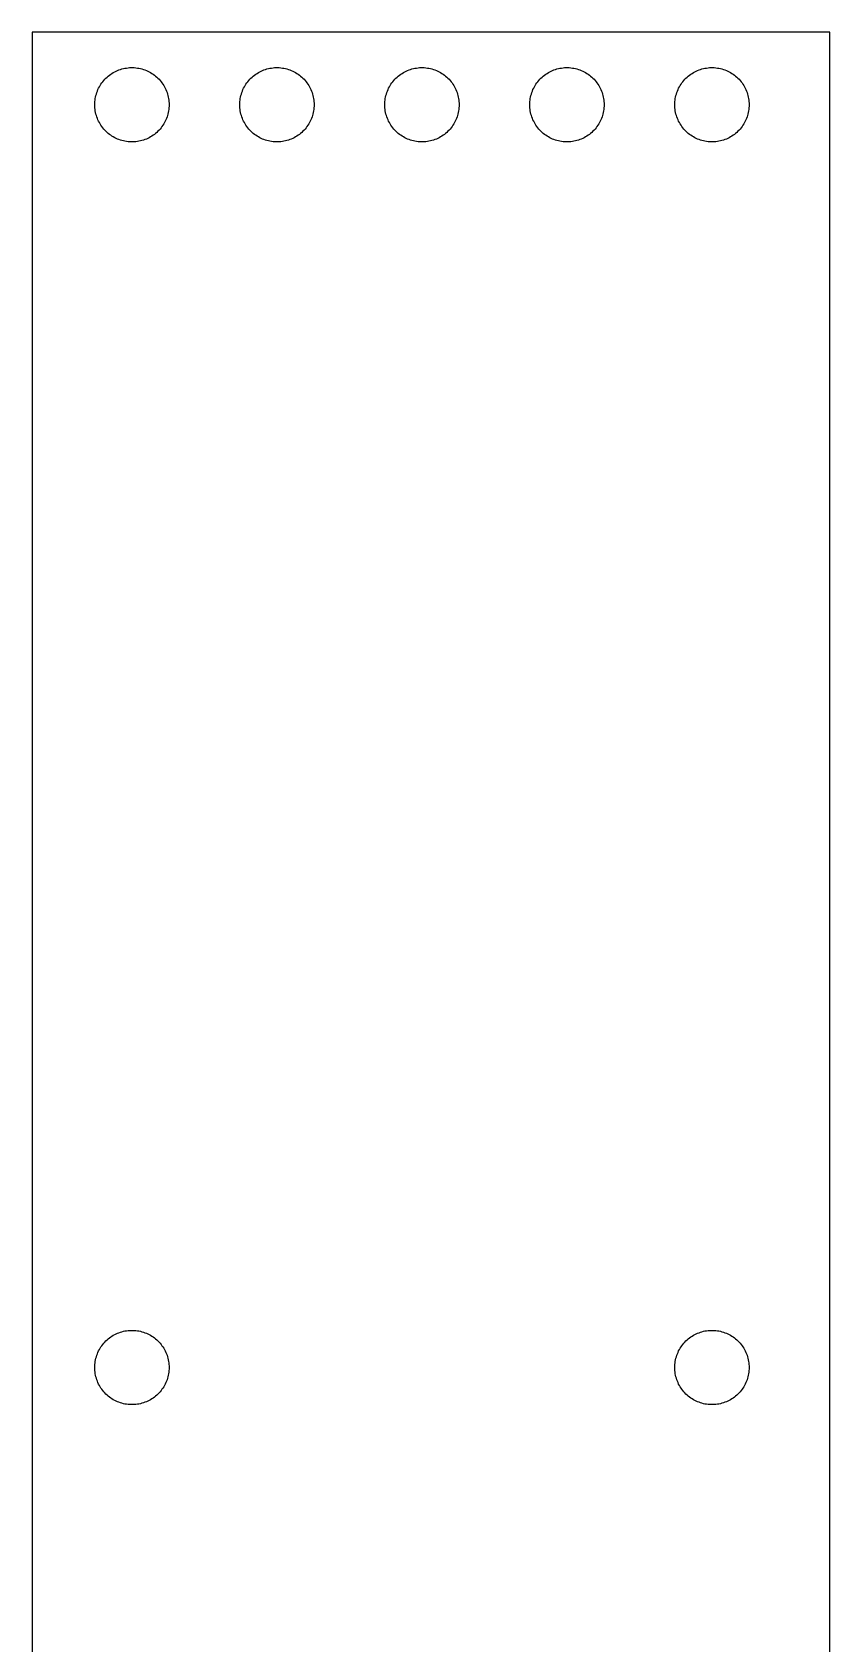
# Model space of a CAD drawing. Header units: metres. Extents: x -0.85 to 0.89, y -1 to 6.
# Drawn here: x -0.846 to 0.886, y 2.5 to 6 of the extents above; entities that cross this region are included whole.
import ezdxf

# ---------------------------------------------------------------- set-up
doc = ezdxf.new("R2010")
doc.units = ezdxf.units.M

msp = doc.modelspace()

# ---------------------------------------------------------------- linework, layer by layer
for p, q in [((0.8858, 6), (-0.8465, 6)), ((-0.8465, 6), (-0.8465, -1)), ((0.8858, -1), (0.8858, 6)), ((-0.6673, 5.914), (-0.6643, 5.9155)), ((-0.6643, 5.9155), (-0.6612, 5.9169)), ((-0.6612, 5.9169), (-0.6581, 5.9181)), ((-0.6581, 5.9181), (-0.6548, 5.9193)), ((-0.6548, 5.9193), (-0.6516, 5.9202)), ((-0.6516, 5.9202), (-0.6483, 5.9211)), ((-0.6483, 5.9211), (-0.645, 5.9218)), ((-0.645, 5.9218), (-0.6417, 5.9223)), ((-0.6417, 5.9223), (-0.6384, 5.9228)), ((-0.6384, 5.9228), (-0.635, 5.9231)), ((-0.635, 5.9231), (-0.6316, 5.9232)), ((-0.6316, 5.9232), (-0.6282, 5.9232)), ((-0.6282, 5.9232), (-0.6248, 5.9231)), ((-0.6248, 5.9231), (-0.6215, 5.9228)), ((-0.6215, 5.9228), (-0.6181, 5.9223)), ((-0.6181, 5.9223), (-0.6148, 5.9218)), ((-0.6148, 5.9218), (-0.6115, 5.9211)), ((-0.6115, 5.9211), (-0.6082, 5.9202)), ((-0.6082, 5.9202), (-0.605, 5.9193)), ((-0.605, 5.9193), (-0.6018, 5.9181)), ((-0.6018, 5.9181), (-0.5986, 5.9169)), ((-0.5986, 5.9169), (-0.5956, 5.9155)), ((-0.5956, 5.9155), (-0.5925, 5.914)), ((-0.3523, 5.914), (-0.3493, 5.9155)), ((-0.3493, 5.9155), (-0.3462, 5.9169)), ((-0.3462, 5.9169), (-0.3431, 5.9181)), ((-0.3431, 5.9181), (-0.3399, 5.9193)), ((-0.3399, 5.9193), (-0.3367, 5.9202)), ((-0.3367, 5.9202), (-0.3334, 5.9211)), ((-0.3334, 5.9211), (-0.3301, 5.9218)), ((-0.3301, 5.9218), (-0.3267, 5.9223)), ((-0.3267, 5.9223), (-0.3234, 5.9228)), ((-0.3234, 5.9228), (-0.32, 5.9231)), ((-0.32, 5.9231), (-0.3166, 5.9232)), ((-0.3166, 5.9232), (-0.3133, 5.9232)), ((-0.3133, 5.9232), (-0.3099, 5.9231)), ((-0.3099, 5.9231), (-0.3065, 5.9228)), ((-0.3065, 5.9228), (-0.3032, 5.9223)), ((-0.3032, 5.9223), (-0.2998, 5.9218)), ((-0.2998, 5.9218), (-0.2965, 5.9211)), ((-0.2965, 5.9211), (-0.2932, 5.9202)), ((-0.2932, 5.9202), (-0.29, 5.9193)), ((-0.29, 5.9193), (-0.2868, 5.9181)), ((-0.2868, 5.9181), (-0.2837, 5.9169)), ((-0.2837, 5.9169), (-0.2806, 5.9155)), ((-0.2806, 5.9155), (-0.2776, 5.914)), ((-0.0374, 5.914), (-0.0344, 5.9155)), ((-0.0344, 5.9155), (-0.0313, 5.9169)), ((-0.0313, 5.9169), (-0.0281, 5.9181)), ((-0.0281, 5.9181), (-0.0249, 5.9193)), ((-0.0249, 5.9193), (-0.0217, 5.9202)), ((-0.0217, 5.9202), (-0.0184, 5.9211)), ((-0.0184, 5.9211), (-0.0151, 5.9218)), ((-0.0151, 5.9218), (-0.0118, 5.9223)), ((-0.0118, 5.9223), (-0.0084, 5.9228)), ((-0.0084, 5.9228), (-0.0051, 5.9231)), ((-0.0051, 5.9231), (-0.0017, 5.9232)), ((-0.0017, 5.9232), (0.0017, 5.9232)), ((0.0017, 5.9232), (0.0051, 5.9231)), ((0.0051, 5.9231), (0.0084, 5.9228)), ((0.0084, 5.9228), (0.0118, 5.9223)), ((0.0118, 5.9223), (0.0151, 5.9218)), ((0.0151, 5.9218), (0.0184, 5.9211)), ((0.0184, 5.9211), (0.0217, 5.9202)), ((0.0217, 5.9202), (0.0249, 5.9193)), ((0.0249, 5.9193), (0.0281, 5.9181)), ((0.0281, 5.9181), (0.0313, 5.9169)), ((0.0313, 5.9169), (0.0344, 5.9155)), ((0.0344, 5.9155), (0.0374, 5.914)), ((0.2776, 5.914), (0.2806, 5.9155)), ((0.2806, 5.9155), (0.2837, 5.9169)), ((0.2837, 5.9169), (0.2868, 5.9181)), ((0.2868, 5.9181), (0.29, 5.9193)), ((0.29, 5.9193), (0.2932, 5.9202)), ((0.2932, 5.9202), (0.2965, 5.9211)), ((0.2965, 5.9211), (0.2998, 5.9218)), ((0.2998, 5.9218), (0.3032, 5.9223)), ((0.3032, 5.9223), (0.3065, 5.9228)), ((0.3065, 5.9228), (0.3099, 5.9231)), ((0.3099, 5.9231), (0.3133, 5.9232)), ((0.3133, 5.9232), (0.3166, 5.9232)), ((0.3166, 5.9232), (0.32, 5.9231)), ((0.32, 5.9231), (0.3234, 5.9228)), ((0.3234, 5.9228), (0.3267, 5.9223)), ((0.3267, 5.9223), (0.3301, 5.9218)), ((0.3301, 5.9218), (0.3334, 5.9211)), ((0.3334, 5.9211), (0.3367, 5.9202)), ((0.3367, 5.9202), (0.3399, 5.9193)), ((0.3399, 5.9193), (0.3431, 5.9181)), ((0.3431, 5.9181), (0.3462, 5.9169)), ((0.3462, 5.9169), (0.3493, 5.9155)), ((0.3493, 5.9155), (0.3523, 5.914)), ((0.5925, 5.914), (0.5956, 5.9155)), ((0.5956, 5.9155), (0.5986, 5.9169)), ((0.5986, 5.9169), (0.6018, 5.9181)), ((0.6018, 5.9181), (0.605, 5.9193)), ((0.605, 5.9193), (0.6082, 5.9202)), ((0.6082, 5.9202), (0.6115, 5.9211)), ((0.6115, 5.9211), (0.6148, 5.9218)), ((0.6148, 5.9218), (0.6181, 5.9223)), ((0.6181, 5.9223), (0.6215, 5.9228)), ((0.6215, 5.9228), (0.6248, 5.9231)), ((0.6248, 5.9231), (0.6282, 5.9232)), ((0.6282, 5.9232), (0.6316, 5.9232)), ((0.6316, 5.9232), (0.635, 5.9231)), ((0.635, 5.9231), (0.6384, 5.9228)), ((0.6384, 5.9228), (0.6417, 5.9223)), ((0.6417, 5.9223), (0.645, 5.9218)), ((0.645, 5.9218), (0.6483, 5.9211)), ((0.6483, 5.9211), (0.6516, 5.9202)), ((0.6516, 5.9202), (0.6548, 5.9193)), ((0.6548, 5.9193), (0.6581, 5.9181)), ((0.6581, 5.9181), (0.6612, 5.9169)), ((0.6612, 5.9169), (0.6643, 5.9155)), ((0.6643, 5.9155), (0.6673, 5.914)), ((-0.7022, 5.8784), (-0.7006, 5.8814)), ((-0.7006, 5.8814), (-0.6989, 5.8843)), ((-0.6989, 5.8843), (-0.6971, 5.8872)), ((-0.6971, 5.8872), (-0.6952, 5.8899)), ((-0.6952, 5.8899), (-0.6932, 5.8926)), ((-0.6932, 5.8926), (-0.691, 5.8952)), ((-0.691, 5.8952), (-0.6888, 5.8978)), ((-0.6888, 5.8978), (-0.6864, 5.9002)), ((-0.6864, 5.9002), (-0.6839, 5.9025)), ((-0.6839, 5.9025), (-0.6814, 5.9047)), ((-0.6814, 5.9047), (-0.6787, 5.9068)), ((-0.6787, 5.9068), (-0.676, 5.9088)), ((-0.676, 5.9088), (-0.6732, 5.9107)), ((-0.6732, 5.9107), (-0.6703, 5.9124)), ((-0.6703, 5.9124), (-0.6673, 5.914)), ((-0.5925, 5.914), (-0.5896, 5.9124)), ((-0.5896, 5.9124), (-0.5867, 5.9107)), ((-0.5867, 5.9107), (-0.5838, 5.9088)), ((-0.5838, 5.9088), (-0.5811, 5.9068)), ((-0.5811, 5.9068), (-0.5785, 5.9047)), ((-0.5785, 5.9047), (-0.5759, 5.9025)), ((-0.5759, 5.9025), (-0.5734, 5.9002)), ((-0.5734, 5.9002), (-0.5711, 5.8978)), ((-0.5711, 5.8978), (-0.5688, 5.8952)), ((-0.5688, 5.8952), (-0.5667, 5.8926)), ((-0.5667, 5.8926), (-0.5646, 5.8899)), ((-0.5646, 5.8899), (-0.5627, 5.8872)), ((-0.5627, 5.8872), (-0.5609, 5.8843)), ((-0.5609, 5.8843), (-0.5592, 5.8814)), ((-0.5592, 5.8814), (-0.5576, 5.8784)), ((-0.3873, 5.8784), (-0.3857, 5.8814)), ((-0.3857, 5.8814), (-0.384, 5.8843)), ((-0.384, 5.8843), (-0.3822, 5.8872)), ((-0.3822, 5.8872), (-0.3802, 5.8899)), ((-0.3802, 5.8899), (-0.3782, 5.8926)), ((-0.3782, 5.8926), (-0.3761, 5.8952)), ((-0.3761, 5.8952), (-0.3738, 5.8978)), ((-0.3738, 5.8978), (-0.3714, 5.9002)), ((-0.3714, 5.9002), (-0.369, 5.9025)), ((-0.369, 5.9025), (-0.3664, 5.9047)), ((-0.3664, 5.9047), (-0.3638, 5.9068)), ((-0.3638, 5.9068), (-0.361, 5.9088)), ((-0.361, 5.9088), (-0.3582, 5.9107)), ((-0.3582, 5.9107), (-0.3553, 5.9124)), ((-0.3553, 5.9124), (-0.3523, 5.914)), ((-0.2776, 5.914), (-0.2746, 5.9124)), ((-0.2746, 5.9124), (-0.2717, 5.9107)), ((-0.2717, 5.9107), (-0.2689, 5.9088)), ((-0.2689, 5.9088), (-0.2662, 5.9068)), ((-0.2662, 5.9068), (-0.2635, 5.9047)), ((-0.2635, 5.9047), (-0.261, 5.9025)), ((-0.261, 5.9025), (-0.2585, 5.9002)), ((-0.2585, 5.9002), (-0.2561, 5.8978)), ((-0.2561, 5.8978), (-0.2539, 5.8952)), ((-0.2539, 5.8952), (-0.2517, 5.8926)), ((-0.2517, 5.8926), (-0.2497, 5.8899)), ((-0.2497, 5.8899), (-0.2477, 5.8872)), ((-0.2477, 5.8872), (-0.2459, 5.8843)), ((-0.2459, 5.8843), (-0.2442, 5.8814)), ((-0.2442, 5.8814), (-0.2427, 5.8784)), ((-0.0723, 5.8784), (-0.0707, 5.8814)), ((-0.0707, 5.8814), (-0.069, 5.8843)), ((-0.069, 5.8843), (-0.0672, 5.8872)), ((-0.0672, 5.8872), (-0.0653, 5.8899)), ((-0.0653, 5.8899), (-0.0632, 5.8926)), ((-0.0632, 5.8926), (-0.0611, 5.8952)), ((-0.0611, 5.8952), (-0.0588, 5.8978)), ((-0.0588, 5.8978), (-0.0565, 5.9002)), ((-0.0565, 5.9002), (-0.054, 5.9025)), ((-0.054, 5.9025), (-0.0514, 5.9047)), ((-0.0514, 5.9047), (-0.0488, 5.9068)), ((-0.0488, 5.9068), (-0.0461, 5.9088)), ((-0.0461, 5.9088), (-0.0432, 5.9107)), ((-0.0432, 5.9107), (-0.0403, 5.9124)), ((-0.0403, 5.9124), (-0.0374, 5.914)), ((0.0374, 5.914), (0.0403, 5.9124)), ((0.0403, 5.9124), (0.0432, 5.9107)), ((0.0432, 5.9107), (0.0461, 5.9088)), ((0.0461, 5.9088), (0.0488, 5.9068)), ((0.0488, 5.9068), (0.0514, 5.9047)), ((0.0514, 5.9047), (0.054, 5.9025)), ((0.054, 5.9025), (0.0565, 5.9002)), ((0.0565, 5.9002), (0.0588, 5.8978)), ((0.0588, 5.8978), (0.0611, 5.8952)), ((0.0611, 5.8952), (0.0632, 5.8926)), ((0.0632, 5.8926), (0.0653, 5.8899)), ((0.0653, 5.8899), (0.0672, 5.8872)), ((0.0672, 5.8872), (0.069, 5.8843)), ((0.069, 5.8843), (0.0707, 5.8814)), ((0.0707, 5.8814), (0.0723, 5.8784)), ((0.2427, 5.8784), (0.2442, 5.8814)), ((0.2442, 5.8814), (0.2459, 5.8843)), ((0.2459, 5.8843), (0.2477, 5.8872)), ((0.2477, 5.8872), (0.2497, 5.8899)), ((0.2497, 5.8899), (0.2517, 5.8926)), ((0.2517, 5.8926), (0.2539, 5.8952)), ((0.2539, 5.8952), (0.2561, 5.8978)), ((0.2561, 5.8978), (0.2585, 5.9002)), ((0.2585, 5.9002), (0.2609, 5.9025)), ((0.2609, 5.9025), (0.2635, 5.9047)), ((0.2635, 5.9047), (0.2662, 5.9068)), ((0.2662, 5.9068), (0.2689, 5.9088)), ((0.2689, 5.9088), (0.2717, 5.9107)), ((0.2717, 5.9107), (0.2746, 5.9124)), ((0.2746, 5.9124), (0.2776, 5.914)), ((0.3523, 5.914), (0.3553, 5.9124)), ((0.3553, 5.9124), (0.3582, 5.9107)), ((0.3582, 5.9107), (0.361, 5.9088)), ((0.361, 5.9088), (0.3638, 5.9068)), ((0.3638, 5.9068), (0.3664, 5.9047)), ((0.3664, 5.9047), (0.369, 5.9025)), ((0.369, 5.9025), (0.3714, 5.9002)), ((0.3714, 5.9002), (0.3738, 5.8978)), ((0.3738, 5.8978), (0.3761, 5.8952)), ((0.3761, 5.8952), (0.3782, 5.8926)), ((0.3782, 5.8926), (0.3802, 5.8899)), ((0.3802, 5.8899), (0.3822, 5.8872)), ((0.3822, 5.8872), (0.384, 5.8843)), ((0.384, 5.8843), (0.3857, 5.8814)), ((0.3857, 5.8814), (0.3872, 5.8784)), ((0.5576, 5.8784), (0.5592, 5.8814)), ((0.5592, 5.8814), (0.5609, 5.8843)), ((0.5609, 5.8843), (0.5627, 5.8872)), ((0.5627, 5.8872), (0.5646, 5.8899)), ((0.5646, 5.8899), (0.5667, 5.8926)), ((0.5667, 5.8926), (0.5688, 5.8952)), ((0.5688, 5.8952), (0.5711, 5.8978)), ((0.5711, 5.8978), (0.5734, 5.9002)), ((0.5734, 5.9002), (0.5759, 5.9025)), ((0.5759, 5.9025), (0.5785, 5.9047)), ((0.5785, 5.9047), (0.5811, 5.9068)), ((0.5811, 5.9068), (0.5838, 5.9088)), ((0.5838, 5.9088), (0.5867, 5.9107)), ((0.5867, 5.9107), (0.5896, 5.9124)), ((0.5896, 5.9124), (0.5925, 5.914)), ((0.6673, 5.914), (0.6703, 5.9124)), ((0.6703, 5.9124), (0.6732, 5.9107)), ((0.6732, 5.9107), (0.676, 5.9088)), ((0.676, 5.9088), (0.6787, 5.9068)), ((0.6787, 5.9068), (0.6814, 5.9047)), ((0.6814, 5.9047), (0.6839, 5.9025)), ((0.6839, 5.9025), (0.6864, 5.9002)), ((0.6864, 5.9002), (0.6888, 5.8978)), ((0.6888, 5.8978), (0.691, 5.8952)), ((0.691, 5.8952), (0.6932, 5.8926)), ((0.6932, 5.8926), (0.6952, 5.8899)), ((0.6952, 5.8899), (0.6971, 5.8872)), ((0.6971, 5.8872), (0.6989, 5.8843)), ((0.6989, 5.8843), (0.7006, 5.8814)), ((0.7006, 5.8814), (0.7022, 5.8784)), ((-0.7106, 5.8459), (-0.7103, 5.8493)), ((-0.7106, 5.8425), (-0.7106, 5.8459)), ((-0.7103, 5.8493), (-0.71, 5.8526)), ((-0.71, 5.8526), (-0.7095, 5.856)), ((-0.7095, 5.856), (-0.7089, 5.8593)), ((-0.7089, 5.8593), (-0.7081, 5.8626)), ((-0.7081, 5.8626), (-0.7072, 5.8658)), ((-0.7072, 5.8658), (-0.7061, 5.869)), ((-0.7061, 5.869), (-0.705, 5.8722)), ((-0.705, 5.8722), (-0.7036, 5.8753)), ((-0.7036, 5.8753), (-0.7022, 5.8784)), ((-0.5576, 5.8784), (-0.5562, 5.8753)), ((-0.5562, 5.8753), (-0.5549, 5.8722)), ((-0.5549, 5.8722), (-0.5537, 5.869)), ((-0.5537, 5.869), (-0.5526, 5.8658)), ((-0.5526, 5.8658), (-0.5517, 5.8626)), ((-0.5517, 5.8626), (-0.551, 5.8593)), ((-0.551, 5.8593), (-0.5503, 5.856)), ((-0.5503, 5.856), (-0.5498, 5.8526)), ((-0.5498, 5.8526), (-0.5495, 5.8493)), ((-0.5495, 5.8493), (-0.5493, 5.8459)), ((-0.5493, 5.8459), (-0.5492, 5.8425)), ((-0.3957, 5.8425), (-0.3956, 5.8459)), ((-0.3956, 5.8459), (-0.3954, 5.8493)), ((-0.3954, 5.8493), (-0.395, 5.8526)), ((-0.395, 5.8526), (-0.3945, 5.856)), ((-0.3945, 5.856), (-0.3939, 5.8593)), ((-0.3939, 5.8593), (-0.3931, 5.8626)), ((-0.3931, 5.8626), (-0.3922, 5.8658)), ((-0.3922, 5.8658), (-0.3912, 5.869)), ((-0.3912, 5.869), (-0.39, 5.8722)), ((-0.39, 5.8722), (-0.3887, 5.8753)), ((-0.3887, 5.8753), (-0.3873, 5.8784)), ((-0.2427, 5.8784), (-0.2412, 5.8753)), ((-0.2412, 5.8753), (-0.2399, 5.8722)), ((-0.2399, 5.8722), (-0.2387, 5.869)), ((-0.2387, 5.869), (-0.2377, 5.8658)), ((-0.2377, 5.8658), (-0.2368, 5.8626)), ((-0.2368, 5.8626), (-0.236, 5.8593)), ((-0.236, 5.8593), (-0.2354, 5.856)), ((-0.2354, 5.856), (-0.2349, 5.8526)), ((-0.2349, 5.8526), (-0.2345, 5.8493)), ((-0.2345, 5.8493), (-0.2343, 5.8459)), ((-0.2343, 5.8459), (-0.2342, 5.8425)), ((-0.0807, 5.8425), (-0.0806, 5.8459)), ((-0.0806, 5.8459), (-0.0804, 5.8493)), ((-0.0804, 5.8493), (-0.0801, 5.8526)), ((-0.0801, 5.8526), (-0.0796, 5.856)), ((-0.0796, 5.856), (-0.0789, 5.8593)), ((-0.0789, 5.8593), (-0.0782, 5.8626)), ((-0.0782, 5.8626), (-0.0773, 5.8658)), ((-0.0773, 5.8658), (-0.0762, 5.869)), ((-0.0762, 5.869), (-0.075, 5.8722)), ((-0.075, 5.8722), (-0.0737, 5.8753)), ((-0.0737, 5.8753), (-0.0723, 5.8784)), ((0.0723, 5.8784), (0.0737, 5.8753)), ((0.0737, 5.8753), (0.075, 5.8722)), ((0.075, 5.8722), (0.0762, 5.869)), ((0.0762, 5.869), (0.0773, 5.8658)), ((0.0773, 5.8658), (0.0782, 5.8626)), ((0.0782, 5.8626), (0.0789, 5.8593)), ((0.0789, 5.8593), (0.0796, 5.856)), ((0.0796, 5.856), (0.0801, 5.8526)), ((0.0801, 5.8526), (0.0804, 5.8493)), ((0.0804, 5.8493), (0.0806, 5.8459)), ((0.0806, 5.8459), (0.0807, 5.8425)), ((0.2342, 5.8425), (0.2343, 5.8459)), ((0.2343, 5.8459), (0.2345, 5.8493)), ((0.2345, 5.8493), (0.2349, 5.8526)), ((0.2349, 5.8526), (0.2354, 5.856)), ((0.2354, 5.856), (0.236, 5.8593)), ((0.236, 5.8593), (0.2368, 5.8626)), ((0.2368, 5.8626), (0.2377, 5.8658)), ((0.2377, 5.8658), (0.2387, 5.869)), ((0.2387, 5.869), (0.2399, 5.8722)), ((0.2399, 5.8722), (0.2412, 5.8753)), ((0.2412, 5.8753), (0.2427, 5.8784)), ((0.3872, 5.8784), (0.3887, 5.8753)), ((0.3887, 5.8753), (0.39, 5.8722)), ((0.39, 5.8722), (0.3912, 5.869)), ((0.3912, 5.869), (0.3922, 5.8658)), ((0.3922, 5.8658), (0.3931, 5.8626)), ((0.3931, 5.8626), (0.3939, 5.8593)), ((0.3939, 5.8593), (0.3945, 5.856)), ((0.3945, 5.856), (0.395, 5.8526)), ((0.395, 5.8526), (0.3954, 5.8493)), ((0.3954, 5.8493), (0.3956, 5.8459)), ((0.3956, 5.8459), (0.3957, 5.8425)), ((0.5492, 5.8425), (0.5493, 5.8459)), ((0.5493, 5.8459), (0.5495, 5.8493)), ((0.5495, 5.8493), (0.5498, 5.8526)), ((0.5498, 5.8526), (0.5503, 5.856)), ((0.5503, 5.856), (0.551, 5.8593)), ((0.551, 5.8593), (0.5517, 5.8626)), ((0.5517, 5.8626), (0.5526, 5.8658)), ((0.5526, 5.8658), (0.5537, 5.869)), ((0.5537, 5.869), (0.5549, 5.8722)), ((0.5549, 5.8722), (0.5562, 5.8753)), ((0.5562, 5.8753), (0.5576, 5.8784)), ((0.7022, 5.8784), (0.7036, 5.8753)), ((0.7036, 5.8753), (0.705, 5.8722)), ((0.705, 5.8722), (0.7061, 5.869)), ((0.7061, 5.869), (0.7072, 5.8658)), ((0.7072, 5.8658), (0.7081, 5.8626)), ((0.7081, 5.8626), (0.7089, 5.8593)), ((0.7089, 5.8593), (0.7095, 5.856)), ((0.7095, 5.856), (0.71, 5.8526)), ((0.71, 5.8526), (0.7103, 5.8493)), ((0.7103, 5.8493), (0.7106, 5.8459)), ((0.7106, 5.8459), (0.7106, 5.8425)), ((-0.7106, 5.8391), (-0.7106, 5.8425)), ((-0.7103, 5.8357), (-0.7106, 5.8391)), ((-0.71, 5.8324), (-0.7103, 5.8357)), ((-0.7095, 5.8291), (-0.71, 5.8324)), ((-0.7089, 5.8257), (-0.7095, 5.8291)), ((-0.7081, 5.8224), (-0.7089, 5.8257)), ((-0.7072, 5.8192), (-0.7081, 5.8224)), ((-0.7061, 5.816), (-0.7072, 5.8192)), ((-0.705, 5.8128), (-0.7061, 5.816)), ((-0.7036, 5.8097), (-0.705, 5.8128)), ((-0.5549, 5.8128), (-0.5562, 5.8097)), ((-0.5537, 5.816), (-0.5549, 5.8128)), ((-0.5526, 5.8192), (-0.5537, 5.816)), ((-0.5517, 5.8224), (-0.5526, 5.8192)), ((-0.551, 5.8257), (-0.5517, 5.8224)), ((-0.5503, 5.8291), (-0.551, 5.8257)), ((-0.5498, 5.8324), (-0.5503, 5.8291)), ((-0.5495, 5.8357), (-0.5498, 5.8324)), ((-0.5493, 5.8391), (-0.5495, 5.8357)), ((-0.5492, 5.8425), (-0.5493, 5.8391)), ((-0.3956, 5.8391), (-0.3957, 5.8425)), ((-0.3954, 5.8357), (-0.3956, 5.8391)), ((-0.395, 5.8324), (-0.3954, 5.8357)), ((-0.3945, 5.8291), (-0.395, 5.8324)), ((-0.3939, 5.8257), (-0.3945, 5.8291)), ((-0.3931, 5.8224), (-0.3939, 5.8257)), ((-0.3922, 5.8192), (-0.3931, 5.8224)), ((-0.3912, 5.816), (-0.3922, 5.8192)), ((-0.39, 5.8128), (-0.3912, 5.816)), ((-0.3887, 5.8097), (-0.39, 5.8128)), ((-0.2399, 5.8128), (-0.2412, 5.8097)), ((-0.2387, 5.816), (-0.2399, 5.8128)), ((-0.2377, 5.8192), (-0.2387, 5.816)), ((-0.2368, 5.8224), (-0.2377, 5.8192)), ((-0.236, 5.8257), (-0.2368, 5.8224)), ((-0.2354, 5.8291), (-0.236, 5.8257)), ((-0.2349, 5.8324), (-0.2354, 5.8291)), ((-0.2345, 5.8357), (-0.2349, 5.8324)), ((-0.2343, 5.8391), (-0.2345, 5.8357)), ((-0.2342, 5.8425), (-0.2343, 5.8391)), ((-0.0806, 5.8391), (-0.0807, 5.8425)), ((-0.0804, 5.8357), (-0.0806, 5.8391)), ((-0.0801, 5.8324), (-0.0804, 5.8357)), ((-0.0796, 5.8291), (-0.0801, 5.8324)), ((-0.0789, 5.8257), (-0.0796, 5.8291)), ((-0.0782, 5.8224), (-0.0789, 5.8257)), ((-0.0773, 5.8192), (-0.0782, 5.8224)), ((-0.0762, 5.816), (-0.0773, 5.8192)), ((-0.075, 5.8128), (-0.0762, 5.816)), ((-0.0737, 5.8097), (-0.075, 5.8128)), ((0.075, 5.8128), (0.0737, 5.8097)), ((0.0762, 5.816), (0.075, 5.8128)), ((0.0773, 5.8192), (0.0762, 5.816)), ((0.0782, 5.8224), (0.0773, 5.8192)), ((0.0789, 5.8257), (0.0782, 5.8224)), ((0.0796, 5.8291), (0.0789, 5.8257)), ((0.0801, 5.8324), (0.0796, 5.8291)), ((0.0804, 5.8357), (0.0801, 5.8324)), ((0.0806, 5.8391), (0.0804, 5.8357)), ((0.0807, 5.8425), (0.0806, 5.8391)), ((0.2343, 5.8391), (0.2342, 5.8425)), ((0.2345, 5.8357), (0.2343, 5.8391)), ((0.2349, 5.8324), (0.2345, 5.8357)), ((0.2354, 5.8291), (0.2349, 5.8324)), ((0.236, 5.8257), (0.2354, 5.8291)), ((0.2368, 5.8224), (0.236, 5.8257)), ((0.2377, 5.8192), (0.2368, 5.8224)), ((0.2387, 5.816), (0.2377, 5.8192)), ((0.2399, 5.8128), (0.2387, 5.816)), ((0.2412, 5.8097), (0.2399, 5.8128)), ((0.39, 5.8128), (0.3887, 5.8097)), ((0.3912, 5.816), (0.39, 5.8128)), ((0.3922, 5.8192), (0.3912, 5.816)), ((0.3931, 5.8224), (0.3922, 5.8192)), ((0.3939, 5.8257), (0.3931, 5.8224)), ((0.3945, 5.8291), (0.3939, 5.8257)), ((0.395, 5.8324), (0.3945, 5.8291)), ((0.3954, 5.8357), (0.395, 5.8324)), ((0.3956, 5.8391), (0.3954, 5.8357)), ((0.3957, 5.8425), (0.3956, 5.8391)), ((0.5493, 5.8391), (0.5492, 5.8425)), ((0.5495, 5.8357), (0.5493, 5.8391)), ((0.5498, 5.8324), (0.5495, 5.8357)), ((0.5503, 5.8291), (0.5498, 5.8324)), ((0.551, 5.8257), (0.5503, 5.8291)), ((0.5517, 5.8224), (0.551, 5.8257)), ((0.5526, 5.8192), (0.5517, 5.8224)), ((0.5537, 5.816), (0.5526, 5.8192)), ((0.5549, 5.8128), (0.5537, 5.816)), ((0.5562, 5.8097), (0.5549, 5.8128)), ((0.705, 5.8128), (0.7036, 5.8097)), ((0.7061, 5.816), (0.705, 5.8128)), ((0.7072, 5.8192), (0.7061, 5.816)), ((0.7081, 5.8224), (0.7072, 5.8192)), ((0.7089, 5.8257), (0.7081, 5.8224)), ((0.7095, 5.8291), (0.7089, 5.8257)), ((0.71, 5.8324), (0.7095, 5.8291)), ((0.7103, 5.8357), (0.71, 5.8324)), ((0.7106, 5.8391), (0.7103, 5.8357)), ((0.7106, 5.8425), (0.7106, 5.8391)), ((-0.7022, 5.8066), (-0.7036, 5.8097)), ((-0.7006, 5.8036), (-0.7022, 5.8066)), ((-0.6989, 5.8007), (-0.7006, 5.8036)), ((-0.6971, 5.7979), (-0.6989, 5.8007)), ((-0.6952, 5.7951), (-0.6971, 5.7979)), ((-0.6932, 5.7924), (-0.6952, 5.7951)), ((-0.691, 5.7898), (-0.6932, 5.7924)), ((-0.6888, 5.7873), (-0.691, 5.7898)), ((-0.6864, 5.7848), (-0.6888, 5.7873)), ((-0.6839, 5.7825), (-0.6864, 5.7848)), ((-0.6814, 5.7803), (-0.6839, 5.7825)), ((-0.6787, 5.7782), (-0.6814, 5.7803)), ((-0.676, 5.7763), (-0.6787, 5.7782)), ((-0.6732, 5.7744), (-0.676, 5.7763)), ((-0.5838, 5.7763), (-0.5867, 5.7744)), ((-0.5811, 5.7782), (-0.5838, 5.7763)), ((-0.5785, 5.7803), (-0.5811, 5.7782)), ((-0.5759, 5.7825), (-0.5785, 5.7803)), ((-0.5734, 5.7848), (-0.5759, 5.7825)), ((-0.5711, 5.7873), (-0.5734, 5.7848)), ((-0.5688, 5.7898), (-0.5711, 5.7873)), ((-0.5667, 5.7924), (-0.5688, 5.7898)), ((-0.5646, 5.7951), (-0.5667, 5.7924)), ((-0.5627, 5.7979), (-0.5646, 5.7951)), ((-0.5609, 5.8007), (-0.5627, 5.7979)), ((-0.5592, 5.8036), (-0.5609, 5.8007)), ((-0.5576, 5.8066), (-0.5592, 5.8036)), ((-0.5562, 5.8097), (-0.5576, 5.8066)), ((-0.3873, 5.8066), (-0.3887, 5.8097)), ((-0.3857, 5.8036), (-0.3873, 5.8066)), ((-0.384, 5.8007), (-0.3857, 5.8036)), ((-0.3822, 5.7979), (-0.384, 5.8007)), ((-0.3802, 5.7951), (-0.3822, 5.7979)), ((-0.3782, 5.7924), (-0.3802, 5.7951)), ((-0.3761, 5.7898), (-0.3782, 5.7924)), ((-0.3738, 5.7873), (-0.3761, 5.7898)), ((-0.3714, 5.7848), (-0.3738, 5.7873)), ((-0.369, 5.7825), (-0.3714, 5.7848)), ((-0.3664, 5.7803), (-0.369, 5.7825)), ((-0.3638, 5.7782), (-0.3664, 5.7803)), ((-0.361, 5.7763), (-0.3638, 5.7782)), ((-0.3582, 5.7744), (-0.361, 5.7763)), ((-0.2689, 5.7763), (-0.2717, 5.7744)), ((-0.2662, 5.7782), (-0.2689, 5.7763)), ((-0.2635, 5.7803), (-0.2662, 5.7782)), ((-0.261, 5.7825), (-0.2635, 5.7803)), ((-0.2585, 5.7848), (-0.261, 5.7825)), ((-0.2561, 5.7873), (-0.2585, 5.7848)), ((-0.2539, 5.7898), (-0.2561, 5.7873)), ((-0.2517, 5.7924), (-0.2539, 5.7898)), ((-0.2497, 5.7951), (-0.2517, 5.7924)), ((-0.2477, 5.7979), (-0.2497, 5.7951)), ((-0.2459, 5.8007), (-0.2477, 5.7979)), ((-0.2442, 5.8036), (-0.2459, 5.8007)), ((-0.2427, 5.8066), (-0.2442, 5.8036)), ((-0.2412, 5.8097), (-0.2427, 5.8066)), ((-0.0723, 5.8066), (-0.0737, 5.8097)), ((-0.0707, 5.8036), (-0.0723, 5.8066)), ((-0.069, 5.8007), (-0.0707, 5.8036)), ((-0.0672, 5.7979), (-0.069, 5.8007)), ((-0.0653, 5.7951), (-0.0672, 5.7979)), ((-0.0632, 5.7924), (-0.0653, 5.7951)), ((-0.0611, 5.7898), (-0.0632, 5.7924)), ((-0.0588, 5.7873), (-0.0611, 5.7898)), ((-0.0565, 5.7848), (-0.0588, 5.7873)), ((-0.054, 5.7825), (-0.0565, 5.7848)), ((-0.0514, 5.7803), (-0.054, 5.7825)), ((-0.0488, 5.7782), (-0.0514, 5.7803)), ((-0.0461, 5.7763), (-0.0488, 5.7782)), ((-0.0432, 5.7744), (-0.0461, 5.7763)), ((0.0461, 5.7763), (0.0432, 5.7744)), ((0.0488, 5.7782), (0.0461, 5.7763)), ((0.0514, 5.7803), (0.0488, 5.7782)), ((0.054, 5.7825), (0.0514, 5.7803)), ((0.0565, 5.7848), (0.054, 5.7825)), ((0.0588, 5.7873), (0.0565, 5.7848)), ((0.0611, 5.7898), (0.0588, 5.7873)), ((0.0632, 5.7924), (0.0611, 5.7898)), ((0.0653, 5.7951), (0.0632, 5.7924)), ((0.0672, 5.7979), (0.0653, 5.7951)), ((0.069, 5.8007), (0.0672, 5.7979)), ((0.0707, 5.8036), (0.069, 5.8007)), ((0.0723, 5.8066), (0.0707, 5.8036)), ((0.0737, 5.8097), (0.0723, 5.8066)), ((0.2427, 5.8066), (0.2412, 5.8097)), ((0.2442, 5.8036), (0.2427, 5.8066)), ((0.2459, 5.8007), (0.2442, 5.8036)), ((0.2477, 5.7979), (0.2459, 5.8007)), ((0.2497, 5.7951), (0.2477, 5.7979)), ((0.2517, 5.7924), (0.2497, 5.7951)), ((0.2539, 5.7898), (0.2517, 5.7924)), ((0.2561, 5.7873), (0.2539, 5.7898)), ((0.2585, 5.7848), (0.2561, 5.7873)), ((0.2609, 5.7825), (0.2585, 5.7848)), ((0.2635, 5.7803), (0.2609, 5.7825)), ((0.2662, 5.7782), (0.2635, 5.7803)), ((0.2689, 5.7763), (0.2662, 5.7782)), ((0.2717, 5.7744), (0.2689, 5.7763)), ((0.361, 5.7763), (0.3582, 5.7744)), ((0.3638, 5.7782), (0.361, 5.7763)), ((0.3664, 5.7803), (0.3638, 5.7782)), ((0.369, 5.7825), (0.3664, 5.7803)), ((0.3714, 5.7848), (0.369, 5.7825)), ((0.3738, 5.7873), (0.3714, 5.7848)), ((0.3761, 5.7898), (0.3738, 5.7873)), ((0.3782, 5.7924), (0.3761, 5.7898)), ((0.3802, 5.7951), (0.3782, 5.7924)), ((0.3822, 5.7979), (0.3802, 5.7951)), ((0.384, 5.8007), (0.3822, 5.7979)), ((0.3857, 5.8036), (0.384, 5.8007)), ((0.3872, 5.8066), (0.3857, 5.8036)), ((0.3887, 5.8097), (0.3872, 5.8066)), ((0.5576, 5.8066), (0.5562, 5.8097)), ((0.5592, 5.8036), (0.5576, 5.8066)), ((0.5609, 5.8007), (0.5592, 5.8036)), ((0.5627, 5.7979), (0.5609, 5.8007)), ((0.5646, 5.7951), (0.5627, 5.7979)), ((0.5667, 5.7924), (0.5646, 5.7951)), ((0.5688, 5.7898), (0.5667, 5.7924)), ((0.5711, 5.7873), (0.5688, 5.7898)), ((0.5734, 5.7848), (0.5711, 5.7873)), ((0.5759, 5.7825), (0.5734, 5.7848)), ((0.5785, 5.7803), (0.5759, 5.7825)), ((0.5811, 5.7782), (0.5785, 5.7803)), ((0.5838, 5.7763), (0.5811, 5.7782)), ((0.5867, 5.7744), (0.5838, 5.7763)), ((0.676, 5.7763), (0.6732, 5.7744)), ((0.6787, 5.7782), (0.676, 5.7763)), ((0.6814, 5.7803), (0.6787, 5.7782)), ((0.6839, 5.7825), (0.6814, 5.7803)), ((0.6864, 5.7848), (0.6839, 5.7825)), ((0.6888, 5.7873), (0.6864, 5.7848)), ((0.691, 5.7898), (0.6888, 5.7873)), ((0.6932, 5.7924), (0.691, 5.7898)), ((0.6952, 5.7951), (0.6932, 5.7924)), ((0.6971, 5.7979), (0.6952, 5.7951)), ((0.6989, 5.8007), (0.6971, 5.7979)), ((0.7006, 5.8036), (0.6989, 5.8007)), ((0.7022, 5.8066), (0.7006, 5.8036)), ((0.7036, 5.8097), (0.7022, 5.8066)), ((-0.6703, 5.7726), (-0.6732, 5.7744)), ((-0.6673, 5.771), (-0.6703, 5.7726)), ((-0.6643, 5.7695), (-0.6673, 5.771)), ((-0.6612, 5.7681), (-0.6643, 5.7695)), ((-0.6581, 5.7669), (-0.6612, 5.7681)), ((-0.6548, 5.7657), (-0.6581, 5.7669)), ((-0.6516, 5.7648), (-0.6548, 5.7657)), ((-0.6483, 5.7639), (-0.6516, 5.7648)), ((-0.645, 5.7632), (-0.6483, 5.7639)), ((-0.6417, 5.7627), (-0.645, 5.7632)), ((-0.6384, 5.7622), (-0.6417, 5.7627)), ((-0.635, 5.762), (-0.6384, 5.7622)), ((-0.6316, 5.7618), (-0.635, 5.762)), ((-0.6282, 5.7618), (-0.6316, 5.7618)), ((-0.6248, 5.762), (-0.6282, 5.7618)), ((-0.6215, 5.7622), (-0.6248, 5.762)), ((-0.6181, 5.7627), (-0.6215, 5.7622)), ((-0.6148, 5.7632), (-0.6181, 5.7627)), ((-0.6115, 5.7639), (-0.6148, 5.7632)), ((-0.6082, 5.7648), (-0.6115, 5.7639)), ((-0.605, 5.7657), (-0.6082, 5.7648)), ((-0.6018, 5.7669), (-0.605, 5.7657)), ((-0.5986, 5.7681), (-0.6018, 5.7669)), ((-0.5956, 5.7695), (-0.5986, 5.7681)), ((-0.5925, 5.771), (-0.5956, 5.7695)), ((-0.5896, 5.7726), (-0.5925, 5.771)), ((-0.5867, 5.7744), (-0.5896, 5.7726)), ((-0.3553, 5.7726), (-0.3582, 5.7744)), ((-0.3523, 5.771), (-0.3553, 5.7726)), ((-0.3493, 5.7695), (-0.3523, 5.771)), ((-0.3462, 5.7681), (-0.3493, 5.7695)), ((-0.3431, 5.7669), (-0.3462, 5.7681)), ((-0.3399, 5.7657), (-0.3431, 5.7669)), ((-0.3367, 5.7648), (-0.3399, 5.7657)), ((-0.3334, 5.7639), (-0.3367, 5.7648)), ((-0.3301, 5.7632), (-0.3334, 5.7639)), ((-0.3267, 5.7627), (-0.3301, 5.7632)), ((-0.3234, 5.7622), (-0.3267, 5.7627)), ((-0.32, 5.762), (-0.3234, 5.7622)), ((-0.3166, 5.7618), (-0.32, 5.762)), ((-0.3133, 5.7618), (-0.3166, 5.7618)), ((-0.3099, 5.762), (-0.3133, 5.7618)), ((-0.3065, 5.7622), (-0.3099, 5.762)), ((-0.3032, 5.7627), (-0.3065, 5.7622)), ((-0.2998, 5.7632), (-0.3032, 5.7627)), ((-0.2965, 5.7639), (-0.2998, 5.7632)), ((-0.2932, 5.7648), (-0.2965, 5.7639)), ((-0.29, 5.7657), (-0.2932, 5.7648)), ((-0.2868, 5.7669), (-0.29, 5.7657)), ((-0.2837, 5.7681), (-0.2868, 5.7669)), ((-0.2806, 5.7695), (-0.2837, 5.7681)), ((-0.2776, 5.771), (-0.2806, 5.7695)), ((-0.2746, 5.7726), (-0.2776, 5.771)), ((-0.2717, 5.7744), (-0.2746, 5.7726)), ((-0.0403, 5.7726), (-0.0432, 5.7744)), ((-0.0374, 5.771), (-0.0403, 5.7726)), ((-0.0344, 5.7695), (-0.0374, 5.771)), ((-0.0313, 5.7681), (-0.0344, 5.7695)), ((-0.0281, 5.7669), (-0.0313, 5.7681)), ((-0.0249, 5.7657), (-0.0281, 5.7669)), ((-0.0217, 5.7648), (-0.0249, 5.7657)), ((-0.0184, 5.7639), (-0.0217, 5.7648)), ((-0.0151, 5.7632), (-0.0184, 5.7639)), ((-0.0118, 5.7627), (-0.0151, 5.7632)), ((-0.0084, 5.7622), (-0.0118, 5.7627)), ((-0.0051, 5.762), (-0.0084, 5.7622)), ((-0.0017, 5.7618), (-0.0051, 5.762)), ((0.0017, 5.7618), (-0.0017, 5.7618)), ((0.0051, 5.762), (0.0017, 5.7618)), ((0.0084, 5.7622), (0.0051, 5.762)), ((0.0118, 5.7627), (0.0084, 5.7622)), ((0.0151, 5.7632), (0.0118, 5.7627)), ((0.0184, 5.7639), (0.0151, 5.7632)), ((0.0217, 5.7648), (0.0184, 5.7639)), ((0.0249, 5.7657), (0.0217, 5.7648)), ((0.0281, 5.7669), (0.0249, 5.7657)), ((0.0313, 5.7681), (0.0281, 5.7669)), ((0.0344, 5.7695), (0.0313, 5.7681)), ((0.0374, 5.771), (0.0344, 5.7695)), ((0.0403, 5.7726), (0.0374, 5.771)), ((0.0432, 5.7744), (0.0403, 5.7726)), ((0.2746, 5.7726), (0.2717, 5.7744)), ((0.2776, 5.771), (0.2746, 5.7726)), ((0.2806, 5.7695), (0.2776, 5.771)), ((0.2837, 5.7681), (0.2806, 5.7695)), ((0.2868, 5.7669), (0.2837, 5.7681)), ((0.29, 5.7657), (0.2868, 5.7669)), ((0.2932, 5.7648), (0.29, 5.7657)), ((0.2965, 5.7639), (0.2932, 5.7648)), ((0.2998, 5.7632), (0.2965, 5.7639)), ((0.3032, 5.7627), (0.2998, 5.7632)), ((0.3065, 5.7622), (0.3032, 5.7627)), ((0.3099, 5.762), (0.3065, 5.7622)), ((0.3133, 5.7618), (0.3099, 5.762)), ((0.3166, 5.7618), (0.3133, 5.7618)), ((0.32, 5.762), (0.3166, 5.7618)), ((0.3234, 5.7622), (0.32, 5.762)), ((0.3267, 5.7627), (0.3234, 5.7622)), ((0.3301, 5.7632), (0.3267, 5.7627)), ((0.3334, 5.7639), (0.3301, 5.7632)), ((0.3367, 5.7648), (0.3334, 5.7639)), ((0.3399, 5.7657), (0.3367, 5.7648)), ((0.3431, 5.7669), (0.3399, 5.7657)), ((0.3462, 5.7681), (0.3431, 5.7669)), ((0.3493, 5.7695), (0.3462, 5.7681)), ((0.3523, 5.771), (0.3493, 5.7695)), ((0.3553, 5.7726), (0.3523, 5.771)), ((0.3582, 5.7744), (0.3553, 5.7726)), ((0.5896, 5.7726), (0.5867, 5.7744)), ((0.5925, 5.771), (0.5896, 5.7726)), ((0.5956, 5.7695), (0.5925, 5.771)), ((0.5986, 5.7681), (0.5956, 5.7695)), ((0.6018, 5.7669), (0.5986, 5.7681)), ((0.605, 5.7657), (0.6018, 5.7669)), ((0.6082, 5.7648), (0.605, 5.7657)), ((0.6115, 5.7639), (0.6082, 5.7648)), ((0.6148, 5.7632), (0.6115, 5.7639)), ((0.6181, 5.7627), (0.6148, 5.7632)), ((0.6215, 5.7622), (0.6181, 5.7627)), ((0.6248, 5.762), (0.6215, 5.7622)), ((0.6282, 5.7618), (0.6248, 5.762)), ((0.6316, 5.7618), (0.6282, 5.7618)), ((0.635, 5.762), (0.6316, 5.7618)), ((0.6384, 5.7622), (0.635, 5.762)), ((0.6417, 5.7627), (0.6384, 5.7622)), ((0.645, 5.7632), (0.6417, 5.7627)), ((0.6483, 5.7639), (0.645, 5.7632)), ((0.6516, 5.7648), (0.6483, 5.7639)), ((0.6548, 5.7657), (0.6516, 5.7648)), ((0.6581, 5.7669), (0.6548, 5.7657)), ((0.6612, 5.7681), (0.6581, 5.7669)), ((0.6643, 5.7695), (0.6612, 5.7681)), ((0.6673, 5.771), (0.6643, 5.7695)), ((0.6703, 5.7726), (0.6673, 5.771)), ((0.6732, 5.7744), (0.6703, 5.7726)), ((-0.6952, 3.1474), (-0.6932, 3.1501)), ((-0.6932, 3.1501), (-0.691, 3.1527)), ((-0.691, 3.1527), (-0.6888, 3.1552)), ((-0.6888, 3.1552), (-0.6864, 3.1576)), ((-0.6864, 3.1576), (-0.6839, 3.16)), ((-0.6839, 3.16), (-0.6814, 3.1622)), ((-0.6814, 3.1622), (-0.6787, 3.1643)), ((-0.6787, 3.1643), (-0.676, 3.1663)), ((-0.676, 3.1663), (-0.6732, 3.1681)), ((-0.6732, 3.1681), (-0.6703, 3.1699)), ((-0.6703, 3.1699), (-0.6673, 3.1715)), ((-0.6673, 3.1715), (-0.6643, 3.173)), ((-0.6643, 3.173), (-0.6612, 3.1744)), ((-0.6612, 3.1744), (-0.6581, 3.1756)), ((-0.6581, 3.1756), (-0.6549, 3.1768)), ((-0.6549, 3.1768), (-0.6516, 3.1777)), ((-0.6516, 3.1777), (-0.6483, 3.1786)), ((-0.6483, 3.1786), (-0.645, 3.1793)), ((-0.645, 3.1793), (-0.6417, 3.1798)), ((-0.6417, 3.1798), (-0.6384, 3.1803)), ((-0.6384, 3.1803), (-0.635, 3.1805)), ((-0.635, 3.1805), (-0.6316, 3.1807)), ((-0.6316, 3.1807), (-0.6282, 3.1807)), ((-0.6282, 3.1807), (-0.6248, 3.1805)), ((-0.6248, 3.1805), (-0.6215, 3.1803)), ((-0.6215, 3.1803), (-0.6181, 3.1798)), ((-0.6181, 3.1798), (-0.6148, 3.1793)), ((-0.6148, 3.1793), (-0.6115, 3.1786)), ((-0.6115, 3.1786), (-0.6082, 3.1777)), ((-0.6082, 3.1777), (-0.605, 3.1768)), ((-0.605, 3.1768), (-0.6018, 3.1756)), ((-0.6018, 3.1756), (-0.5986, 3.1744)), ((-0.5986, 3.1744), (-0.5956, 3.173)), ((-0.5956, 3.173), (-0.5925, 3.1715)), ((-0.5925, 3.1715), (-0.5896, 3.1699)), ((-0.5896, 3.1699), (-0.5867, 3.1681)), ((-0.5867, 3.1681), (-0.5838, 3.1663)), ((-0.5838, 3.1663), (-0.5811, 3.1643)), ((-0.5811, 3.1643), (-0.5785, 3.1622)), ((-0.5785, 3.1622), (-0.5759, 3.16)), ((-0.5759, 3.16), (-0.5734, 3.1576)), ((-0.5734, 3.1576), (-0.5711, 3.1552)), ((-0.5711, 3.1552), (-0.5688, 3.1527)), ((-0.5688, 3.1527), (-0.5667, 3.1501)), ((-0.5667, 3.1501), (-0.5646, 3.1474)), ((0.5646, 3.1474), (0.5667, 3.1501)), ((0.5667, 3.1501), (0.5688, 3.1527)), ((0.5688, 3.1527), (0.5711, 3.1552)), ((0.5711, 3.1552), (0.5734, 3.1576)), ((0.5734, 3.1576), (0.5759, 3.16)), ((0.5759, 3.16), (0.5785, 3.1622)), ((0.5785, 3.1622), (0.5811, 3.1643)), ((0.5811, 3.1643), (0.5838, 3.1663)), ((0.5838, 3.1663), (0.5867, 3.1681)), ((0.5867, 3.1681), (0.5896, 3.1699)), ((0.5896, 3.1699), (0.5925, 3.1715)), ((0.5925, 3.1715), (0.5956, 3.173)), ((0.5956, 3.173), (0.5986, 3.1744)), ((0.5986, 3.1744), (0.6018, 3.1756)), ((0.6018, 3.1756), (0.605, 3.1768)), ((0.605, 3.1768), (0.6082, 3.1777)), ((0.6082, 3.1777), (0.6115, 3.1786)), ((0.6115, 3.1786), (0.6148, 3.1793)), ((0.6148, 3.1793), (0.6181, 3.1798)), ((0.6181, 3.1798), (0.6215, 3.1803)), ((0.6215, 3.1803), (0.6248, 3.1805)), ((0.6248, 3.1805), (0.6282, 3.1807)), ((0.6282, 3.1807), (0.6316, 3.1807)), ((0.6316, 3.1807), (0.635, 3.1805)), ((0.635, 3.1805), (0.6384, 3.1803)), ((0.6384, 3.1803), (0.6417, 3.1798)), ((0.6417, 3.1798), (0.645, 3.1793)), ((0.645, 3.1793), (0.6483, 3.1786)), ((0.6483, 3.1786), (0.6516, 3.1777)), ((0.6516, 3.1777), (0.6549, 3.1768)), ((0.6549, 3.1768), (0.6581, 3.1756)), ((0.6581, 3.1756), (0.6612, 3.1744)), ((0.6612, 3.1744), (0.6643, 3.173)), ((0.6643, 3.173), (0.6673, 3.1715)), ((0.6673, 3.1715), (0.6703, 3.1699)), ((0.6703, 3.1699), (0.6732, 3.1681)), ((0.6732, 3.1681), (0.676, 3.1663)), ((0.676, 3.1663), (0.6787, 3.1643)), ((0.6787, 3.1643), (0.6814, 3.1622)), ((0.6814, 3.1622), (0.6839, 3.16)), ((0.6839, 3.16), (0.6864, 3.1576)), ((0.6864, 3.1576), (0.6888, 3.1552)), ((0.6888, 3.1552), (0.691, 3.1527)), ((0.691, 3.1527), (0.6932, 3.1501)), ((0.6932, 3.1501), (0.6952, 3.1474)), ((-0.7095, 3.1134), (-0.7089, 3.1168)), ((-0.7089, 3.1168), (-0.7081, 3.1201)), ((-0.7081, 3.1201), (-0.7072, 3.1233)), ((-0.7072, 3.1233), (-0.7061, 3.1265)), ((-0.7061, 3.1265), (-0.705, 3.1297)), ((-0.705, 3.1297), (-0.7036, 3.1328)), ((-0.7036, 3.1328), (-0.7022, 3.1359)), ((-0.7022, 3.1359), (-0.7006, 3.1389)), ((-0.7006, 3.1389), (-0.6989, 3.1418)), ((-0.6989, 3.1418), (-0.6971, 3.1446)), ((-0.6971, 3.1446), (-0.6952, 3.1474)), ((-0.5646, 3.1474), (-0.5627, 3.1446)), ((-0.5627, 3.1446), (-0.5609, 3.1418)), ((-0.5609, 3.1418), (-0.5592, 3.1389)), ((-0.5592, 3.1389), (-0.5576, 3.1359)), ((-0.5576, 3.1359), (-0.5562, 3.1328)), ((-0.5562, 3.1328), (-0.5549, 3.1297)), ((-0.5549, 3.1297), (-0.5537, 3.1265)), ((-0.5537, 3.1265), (-0.5526, 3.1233)), ((-0.5526, 3.1233), (-0.5517, 3.1201)), ((-0.5517, 3.1201), (-0.551, 3.1168)), ((-0.551, 3.1168), (-0.5503, 3.1134)), ((0.5503, 3.1134), (0.551, 3.1168)), ((0.551, 3.1168), (0.5517, 3.1201)), ((0.5517, 3.1201), (0.5526, 3.1233)), ((0.5526, 3.1233), (0.5537, 3.1265)), ((0.5537, 3.1265), (0.5549, 3.1297)), ((0.5549, 3.1297), (0.5562, 3.1328)), ((0.5562, 3.1328), (0.5576, 3.1359)), ((0.5576, 3.1359), (0.5592, 3.1389)), ((0.5592, 3.1389), (0.5609, 3.1418)), ((0.5609, 3.1418), (0.5627, 3.1446)), ((0.5627, 3.1446), (0.5646, 3.1474)), ((0.6952, 3.1474), (0.6971, 3.1446)), ((0.6971, 3.1446), (0.6989, 3.1418)), ((0.6989, 3.1418), (0.7006, 3.1389)), ((0.7006, 3.1389), (0.7022, 3.1359)), ((0.7022, 3.1359), (0.7036, 3.1328)), ((0.7036, 3.1328), (0.705, 3.1297)), ((0.705, 3.1297), (0.7061, 3.1265)), ((0.7061, 3.1265), (0.7072, 3.1233)), ((0.7072, 3.1233), (0.7081, 3.1201)), ((0.7081, 3.1201), (0.7089, 3.1168)), ((0.7089, 3.1168), (0.7095, 3.1134)), ((-0.7106, 3.1034), (-0.7103, 3.1067)), ((-0.7106, 3.1), (-0.7106, 3.1034)), ((-0.7106, 3.0966), (-0.7106, 3.1)), ((-0.7103, 3.0932), (-0.7106, 3.0966)), ((-0.7103, 3.1067), (-0.71, 3.1101)), ((-0.71, 3.0899), (-0.7103, 3.0932)), ((-0.71, 3.1101), (-0.7095, 3.1134)), ((-0.7095, 3.0865), (-0.71, 3.0899)), ((-0.7089, 3.0832), (-0.7095, 3.0865)), ((-0.7081, 3.0799), (-0.7089, 3.0832)), ((-0.551, 3.0832), (-0.5517, 3.0799)), ((-0.5503, 3.0865), (-0.551, 3.0832)), ((-0.5503, 3.1134), (-0.5498, 3.1101)), ((-0.5498, 3.0899), (-0.5503, 3.0865)), ((-0.5498, 3.1101), (-0.5495, 3.1067)), ((-0.5495, 3.0932), (-0.5498, 3.0899)), ((-0.5495, 3.1067), (-0.5493, 3.1034)), ((-0.5493, 3.0966), (-0.5495, 3.0932)), ((-0.5493, 3.1034), (-0.5492, 3.1)), ((-0.5492, 3.1), (-0.5493, 3.0966)), ((0.5492, 3.1), (0.5493, 3.1034)), ((0.5493, 3.0966), (0.5492, 3.1)), ((0.5493, 3.1034), (0.5495, 3.1067)), ((0.5495, 3.0932), (0.5493, 3.0966)), ((0.5495, 3.1067), (0.5498, 3.1101)), ((0.5498, 3.0899), (0.5495, 3.0932)), ((0.5498, 3.1101), (0.5503, 3.1134)), ((0.5503, 3.0865), (0.5498, 3.0899)), ((0.551, 3.0832), (0.5503, 3.0865)), ((0.5517, 3.0799), (0.551, 3.0832)), ((0.7089, 3.0832), (0.7081, 3.0799)), ((0.7095, 3.0865), (0.7089, 3.0832)), ((0.7095, 3.1134), (0.71, 3.1101)), ((0.71, 3.0899), (0.7095, 3.0865)), ((0.71, 3.1101), (0.7103, 3.1067)), ((0.7103, 3.0932), (0.71, 3.0899)), ((0.7103, 3.1067), (0.7106, 3.1034)), ((0.7106, 3.0966), (0.7103, 3.0932)), ((0.7106, 3.1034), (0.7106, 3.1)), ((0.7106, 3.1), (0.7106, 3.0966)), ((-0.7072, 3.0767), (-0.7081, 3.0799)), ((-0.7061, 3.0735), (-0.7072, 3.0767)), ((-0.705, 3.0703), (-0.7061, 3.0735)), ((-0.7036, 3.0672), (-0.705, 3.0703)), ((-0.7022, 3.0641), (-0.7036, 3.0672)), ((-0.7006, 3.0611), (-0.7022, 3.0641)), ((-0.6989, 3.0582), (-0.7006, 3.0611)), ((-0.6971, 3.0553), (-0.6989, 3.0582)), ((-0.6952, 3.0526), (-0.6971, 3.0553)), ((-0.6932, 3.0499), (-0.6952, 3.0526)), ((-0.691, 3.0473), (-0.6932, 3.0499)), ((-0.6888, 3.0447), (-0.691, 3.0473)), ((-0.5688, 3.0473), (-0.5711, 3.0447)), ((-0.5667, 3.0499), (-0.5688, 3.0473)), ((-0.5646, 3.0526), (-0.5667, 3.0499)), ((-0.5627, 3.0553), (-0.5646, 3.0526)), ((-0.5609, 3.0582), (-0.5627, 3.0553)), ((-0.5592, 3.0611), (-0.5609, 3.0582)), ((-0.5576, 3.0641), (-0.5592, 3.0611)), ((-0.5562, 3.0672), (-0.5576, 3.0641)), ((-0.5549, 3.0703), (-0.5562, 3.0672)), ((-0.5537, 3.0735), (-0.5549, 3.0703)), ((-0.5526, 3.0767), (-0.5537, 3.0735)), ((-0.5517, 3.0799), (-0.5526, 3.0767)), ((0.5526, 3.0767), (0.5517, 3.0799)), ((0.5537, 3.0735), (0.5526, 3.0767)), ((0.5549, 3.0703), (0.5537, 3.0735)), ((0.5562, 3.0672), (0.5549, 3.0703)), ((0.5576, 3.0641), (0.5562, 3.0672)), ((0.5592, 3.0611), (0.5576, 3.0641)), ((0.5609, 3.0582), (0.5592, 3.0611)), ((0.5627, 3.0553), (0.5609, 3.0582)), ((0.5646, 3.0526), (0.5627, 3.0553)), ((0.5667, 3.0499), (0.5646, 3.0526)), ((0.5688, 3.0473), (0.5667, 3.0499)), ((0.5711, 3.0447), (0.5688, 3.0473)), ((0.691, 3.0473), (0.6888, 3.0447)), ((0.6932, 3.0499), (0.691, 3.0473)), ((0.6952, 3.0526), (0.6932, 3.0499)), ((0.6971, 3.0553), (0.6952, 3.0526)), ((0.6989, 3.0582), (0.6971, 3.0553)), ((0.7006, 3.0611), (0.6989, 3.0582)), ((0.7022, 3.0641), (0.7006, 3.0611)), ((0.7036, 3.0672), (0.7022, 3.0641)), ((0.705, 3.0703), (0.7036, 3.0672)), ((0.7061, 3.0735), (0.705, 3.0703)), ((0.7072, 3.0767), (0.7061, 3.0735)), ((0.7081, 3.0799), (0.7072, 3.0767)), ((-0.6864, 3.0423), (-0.6888, 3.0447)), ((-0.6839, 3.04), (-0.6864, 3.0423)), ((-0.6814, 3.0378), (-0.6839, 3.04)), ((-0.6787, 3.0357), (-0.6814, 3.0378)), ((-0.676, 3.0337), (-0.6787, 3.0357)), ((-0.6732, 3.0318), (-0.676, 3.0337)), ((-0.6703, 3.0301), (-0.6732, 3.0318)), ((-0.6673, 3.0285), (-0.6703, 3.0301)), ((-0.6643, 3.027), (-0.6673, 3.0285)), ((-0.6612, 3.0256), (-0.6643, 3.027)), ((-0.6581, 3.0244), (-0.6612, 3.0256)), ((-0.6549, 3.0232), (-0.6581, 3.0244)), ((-0.6516, 3.0223), (-0.6549, 3.0232)), ((-0.6483, 3.0214), (-0.6516, 3.0223)), ((-0.645, 3.0207), (-0.6483, 3.0214)), ((-0.6417, 3.0202), (-0.645, 3.0207)), ((-0.6384, 3.0197), (-0.6417, 3.0202)), ((-0.635, 3.0194), (-0.6384, 3.0197)), ((-0.6316, 3.0193), (-0.635, 3.0194)), ((-0.6282, 3.0193), (-0.6316, 3.0193)), ((-0.6248, 3.0194), (-0.6282, 3.0193)), ((-0.6215, 3.0197), (-0.6248, 3.0194)), ((-0.6181, 3.0202), (-0.6215, 3.0197)), ((-0.6148, 3.0207), (-0.6181, 3.0202)), ((-0.6115, 3.0214), (-0.6148, 3.0207)), ((-0.6082, 3.0223), (-0.6115, 3.0214)), ((-0.605, 3.0232), (-0.6082, 3.0223)), ((-0.6018, 3.0244), (-0.605, 3.0232)), ((-0.5986, 3.0256), (-0.6018, 3.0244)), ((-0.5956, 3.027), (-0.5986, 3.0256)), ((-0.5925, 3.0285), (-0.5956, 3.027)), ((-0.5896, 3.0301), (-0.5925, 3.0285)), ((-0.5867, 3.0318), (-0.5896, 3.0301)), ((-0.5838, 3.0337), (-0.5867, 3.0318)), ((-0.5811, 3.0357), (-0.5838, 3.0337)), ((-0.5785, 3.0378), (-0.5811, 3.0357)), ((-0.5759, 3.04), (-0.5785, 3.0378)), ((-0.5734, 3.0423), (-0.5759, 3.04)), ((-0.5711, 3.0447), (-0.5734, 3.0423)), ((0.5734, 3.0423), (0.5711, 3.0447)), ((0.5759, 3.04), (0.5734, 3.0423)), ((0.5785, 3.0378), (0.5759, 3.04)), ((0.5811, 3.0357), (0.5785, 3.0378)), ((0.5838, 3.0337), (0.5811, 3.0357)), ((0.5867, 3.0318), (0.5838, 3.0337)), ((0.5896, 3.0301), (0.5867, 3.0318)), ((0.5925, 3.0285), (0.5896, 3.0301)), ((0.5956, 3.027), (0.5925, 3.0285)), ((0.5986, 3.0256), (0.5956, 3.027)), ((0.6018, 3.0244), (0.5986, 3.0256)), ((0.605, 3.0232), (0.6018, 3.0244)), ((0.6082, 3.0223), (0.605, 3.0232)), ((0.6115, 3.0214), (0.6082, 3.0223)), ((0.6148, 3.0207), (0.6115, 3.0214)), ((0.6181, 3.0202), (0.6148, 3.0207)), ((0.6215, 3.0197), (0.6181, 3.0202)), ((0.6248, 3.0194), (0.6215, 3.0197)), ((0.6282, 3.0193), (0.6248, 3.0194)), ((0.6316, 3.0193), (0.6282, 3.0193)), ((0.635, 3.0194), (0.6316, 3.0193)), ((0.6384, 3.0197), (0.635, 3.0194)), ((0.6417, 3.0202), (0.6384, 3.0197)), ((0.645, 3.0207), (0.6417, 3.0202)), ((0.6483, 3.0214), (0.645, 3.0207)), ((0.6516, 3.0223), (0.6483, 3.0214)), ((0.6549, 3.0232), (0.6516, 3.0223)), ((0.6581, 3.0244), (0.6549, 3.0232)), ((0.6612, 3.0256), (0.6581, 3.0244)), ((0.6643, 3.027), (0.6612, 3.0256)), ((0.6673, 3.0285), (0.6643, 3.027)), ((0.6703, 3.0301), (0.6673, 3.0285)), ((0.6732, 3.0318), (0.6703, 3.0301)), ((0.676, 3.0337), (0.6732, 3.0318)), ((0.6787, 3.0357), (0.676, 3.0337)), ((0.6814, 3.0378), (0.6787, 3.0357)), ((0.6839, 3.04), (0.6814, 3.0378)), ((0.6864, 3.0423), (0.6839, 3.04)), ((0.6888, 3.0447), (0.6864, 3.0423))]:
    msp.add_line(p, q)

doc.saveas('drawing.dxf')
